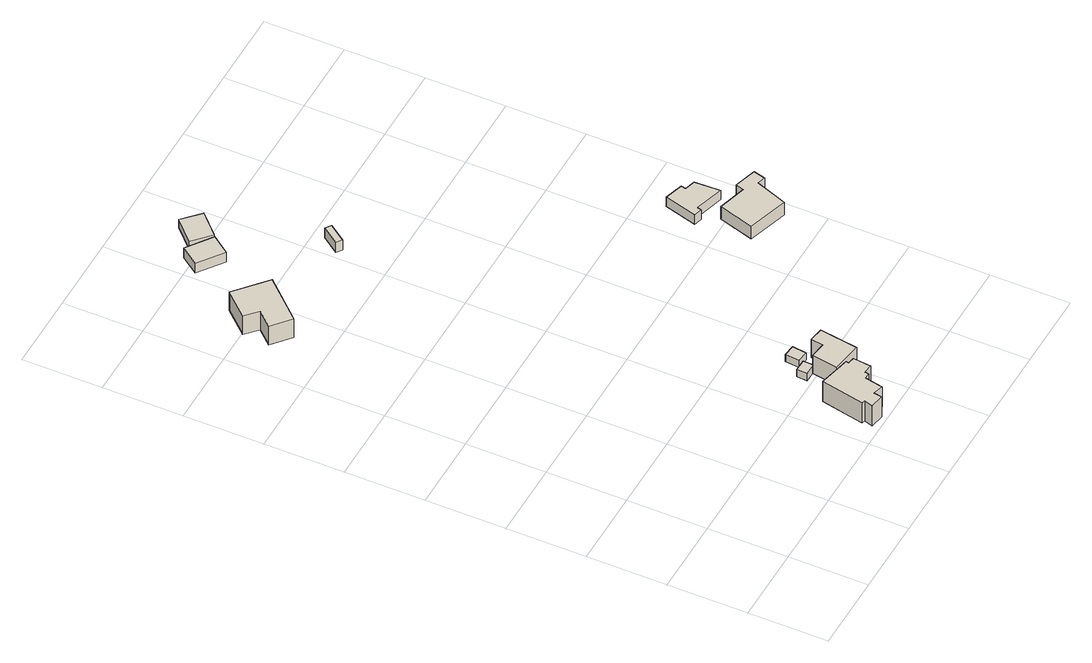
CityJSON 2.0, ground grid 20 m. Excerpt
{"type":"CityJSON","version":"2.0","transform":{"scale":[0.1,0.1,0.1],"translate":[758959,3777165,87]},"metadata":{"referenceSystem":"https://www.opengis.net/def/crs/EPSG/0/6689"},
"CityObjects":{
"building1":{"type":"Building","attributes":{"class":"3001","usage":"411","yearOfConstruction":"0001","measuredHeight":12.2,"storeysAboveGround":2,"storeysBelowGround":0,"LandSlideRiskAttribute.description":"1","LandSlideRiskAttribute.areaType":"2","BuildingDetailAttribute.totalFloorArea":230,"BuildingDetailAttribute.buildingFootprintArea":115,"BuildingDetailAttribute.buildingStructureType":"601","BuildingDetailAttribute.fireproofStructureType":"1011","BuildingDetailAttribute.urbanPlanType":"21","BuildingDetailAttribute.areaClassificationType":"23","BuildingDetailAttribute.districtsAndZonesType":"0","BuildingDetailAttribute.landUseType":"211","BuildingDetailAttribute.specifiedBuildingCoverageRate":-9999,"BuildingDetailAttribute.specifiedFloorAreaRate":-9999,"BuildingDetailAttribute.buildingHeight":8,"BuildingDetailAttribute.surveyYear":2021,"BuildingIDAttribute.prefecture":"35","BuildingIDAttribute.city":"35215"},"address":[{"country":"日本","locality":"山口県周南市大字川曲"}],"geometry":[{"type":"Solid","lod":"1","boundaries":[[[[0,1,2,3,4,5]],[[4,6,7,5]],[[3,8,6,4]],[[2,9,8,3]],[[1,10,9,2]],[[0,11,10,1]],[[5,7,11,0]],[[6,8,9,10,11,7]]]]}]},
"building2":{"type":"Building","attributes":{"class":"3001","usage":"411","yearOfConstruction":"0001","measuredHeight":6.7,"storeysAboveGround":2,"storeysBelowGround":0,"LandSlideRiskAttribute.description":"1","LandSlideRiskAttribute.areaType":"1","BuildingDetailAttribute.totalFloorArea":199,"BuildingDetailAttribute.buildingFootprintArea":99.5,"BuildingDetailAttribute.buildingStructureType":"601","BuildingDetailAttribute.fireproofStructureType":"1011","BuildingDetailAttribute.urbanPlanType":"21","BuildingDetailAttribute.areaClassificationType":"23","BuildingDetailAttribute.districtsAndZonesType":"0","BuildingDetailAttribute.landUseType":"211","BuildingDetailAttribute.specifiedBuildingCoverageRate":-9999,"BuildingDetailAttribute.specifiedFloorAreaRate":-9999,"BuildingDetailAttribute.buildingHeight":8,"BuildingDetailAttribute.surveyYear":2021,"BuildingIDAttribute.prefecture":"35","BuildingIDAttribute.city":"35215"},"address":[{"country":"日本","locality":"山口県周南市大字川曲"}],"geometry":[{"type":"Solid","lod":"1","boundaries":[[[[12,13,14,15,16,17,18,19,20,21,22,23,24,25]],[[24,26,27,25]],[[23,28,26,24]],[[22,29,28,23]],[[21,30,29,22]],[[20,31,30,21]],[[19,32,31,20]],[[18,33,32,19]],[[17,34,33,18]],[[16,35,34,17]],[[15,36,35,16]],[[14,37,36,15]],[[13,38,37,14]],[[12,39,38,13]],[[25,27,39,12]],[[26,28,29,30,31,32,33,34,35,36,37,38,39,27]]]]}]},
"building3":{"type":"Building","attributes":{"class":"3001","usage":"461","yearOfConstruction":"0001","measuredHeight":2.4,"storeysAboveGround":9999,"storeysBelowGround":9999,"LandSlideRiskAttribute.description":"1","LandSlideRiskAttribute.areaType":"1","BuildingDetailAttribute.totalFloorArea":-9999,"BuildingDetailAttribute.buildingFootprintArea":-9999,"BuildingDetailAttribute.buildingStructureType":"611","BuildingDetailAttribute.fireproofStructureType":"1011","BuildingDetailAttribute.landUseType":"231","BuildingDetailAttribute.specifiedBuildingCoverageRate":-9999,"BuildingDetailAttribute.specifiedFloorAreaRate":-9999,"BuildingDetailAttribute.buildingHeight":-9999,"BuildingDetailAttribute.surveyYear":"0001","BuildingIDAttribute.prefecture":"35","BuildingIDAttribute.city":"35215"},"address":[{"country":"日本","locality":"山口県周南市大字川曲"}],"geometry":[{"type":"Solid","lod":"1","boundaries":[[[[40,41,42,43]],[[42,44,45,43]],[[41,46,44,42]],[[40,47,46,41]],[[43,45,47,40]],[[44,46,47,45]]]]}]},
"building4":{"type":"Building","attributes":{"class":"3001","usage":"461","yearOfConstruction":"0001","measuredHeight":6,"storeysAboveGround":9999,"storeysBelowGround":9999,"LandSlideRiskAttribute.description":"1","LandSlideRiskAttribute.areaType":"1","BuildingDetailAttribute.totalFloorArea":-9999,"BuildingDetailAttribute.buildingFootprintArea":-9999,"BuildingDetailAttribute.buildingStructureType":"611","BuildingDetailAttribute.fireproofStructureType":"1011","BuildingDetailAttribute.landUseType":"231","BuildingDetailAttribute.specifiedBuildingCoverageRate":-9999,"BuildingDetailAttribute.specifiedFloorAreaRate":-9999,"BuildingDetailAttribute.buildingHeight":-9999,"BuildingDetailAttribute.surveyYear":"0001","BuildingIDAttribute.prefecture":"35","BuildingIDAttribute.city":"35215"},"address":[{"country":"日本","locality":"山口県周南市大字川曲"}],"geometry":[{"type":"Solid","lod":"1","boundaries":[[[[48,49,50,51,52,53]],[[52,54,55,53]],[[51,56,54,52]],[[50,57,56,51]],[[49,58,57,50]],[[48,59,58,49]],[[53,55,59,48]],[[54,56,57,58,59,55]]]]}]},
"building5":{"type":"Building","attributes":{"class":"3001","usage":"411","yearOfConstruction":"0001","measuredHeight":3,"storeysAboveGround":2,"storeysBelowGround":0,"LandSlideRiskAttribute.description":"1","LandSlideRiskAttribute.areaType":"2","BuildingDetailAttribute.totalFloorArea":88,"BuildingDetailAttribute.buildingFootprintArea":44,"BuildingDetailAttribute.buildingStructureType":"611","BuildingDetailAttribute.fireproofStructureType":"1011","BuildingDetailAttribute.urbanPlanType":"21","BuildingDetailAttribute.areaClassificationType":"23","BuildingDetailAttribute.districtsAndZonesType":"0","BuildingDetailAttribute.landUseType":"211","BuildingDetailAttribute.specifiedBuildingCoverageRate":-9999,"BuildingDetailAttribute.specifiedFloorAreaRate":-9999,"BuildingDetailAttribute.buildingHeight":8,"BuildingDetailAttribute.surveyYear":2021,"BuildingIDAttribute.prefecture":"35","BuildingIDAttribute.city":"35215"},"address":[{"country":"日本","locality":"山口県周南市大字川曲"}],"geometry":[{"type":"Solid","lod":"1","boundaries":[[[[60,61,62,63]],[[62,64,65,63]],[[61,66,64,62]],[[60,67,66,61]],[[63,65,67,60]],[[64,66,67,65]]]]}]},
"building6":{"type":"Building","attributes":{"class":"3001","usage":"411","yearOfConstruction":"0001","measuredHeight":2.4,"storeysAboveGround":2,"storeysBelowGround":0,"LandSlideRiskAttribute.description":"1","LandSlideRiskAttribute.areaType":"1","BuildingDetailAttribute.totalFloorArea":22,"BuildingDetailAttribute.buildingFootprintArea":11,"BuildingDetailAttribute.buildingStructureType":"611","BuildingDetailAttribute.fireproofStructureType":"1011","BuildingDetailAttribute.urbanPlanType":"21","BuildingDetailAttribute.areaClassificationType":"23","BuildingDetailAttribute.districtsAndZonesType":"0","BuildingDetailAttribute.landUseType":"211","BuildingDetailAttribute.specifiedBuildingCoverageRate":-9999,"BuildingDetailAttribute.specifiedFloorAreaRate":-9999,"BuildingDetailAttribute.buildingHeight":8,"BuildingDetailAttribute.surveyYear":2021,"BuildingIDAttribute.prefecture":"35","BuildingIDAttribute.city":"35215"},"address":[{"country":"日本","locality":"山口県周南市大字川曲"}],"geometry":[{"type":"Solid","lod":"1","boundaries":[[[[68,69,70,71]],[[70,72,73,71]],[[69,74,72,70]],[[68,75,74,69]],[[71,73,75,68]],[[72,74,75,73]]]]}]},
"building7":{"type":"Building","attributes":{"class":"3001","usage":"411","yearOfConstruction":1979,"measuredHeight":10.7,"storeysAboveGround":2,"storeysBelowGround":0,"LandSlideRiskAttribute.description":"1","LandSlideRiskAttribute.areaType":"2","BuildingDetailAttribute.totalFloorArea":88,"BuildingDetailAttribute.buildingFootprintArea":44,"BuildingDetailAttribute.buildingStructureType":"611","BuildingDetailAttribute.fireproofStructureType":"1011","BuildingDetailAttribute.urbanPlanType":"21","BuildingDetailAttribute.areaClassificationType":"23","BuildingDetailAttribute.districtsAndZonesType":"0","BuildingDetailAttribute.landUseType":"211","BuildingDetailAttribute.specifiedBuildingCoverageRate":-9999,"BuildingDetailAttribute.specifiedFloorAreaRate":-9999,"BuildingDetailAttribute.buildingHeight":8,"BuildingDetailAttribute.surveyYear":2021,"BuildingIDAttribute.prefecture":"35","BuildingIDAttribute.city":"35215"},"address":[{"country":"日本","locality":"山口県周南市大字川曲"}],"geometry":[{"type":"Solid","lod":"1","boundaries":[[[[76,77,78,79]],[[78,80,81,79]],[[77,82,80,78]],[[76,83,82,77]],[[79,81,83,76]],[[80,82,83,81]]]]}]},
"building8":{"type":"Building","attributes":{"class":"3001","usage":"461","yearOfConstruction":"0001","measuredHeight":3,"storeysAboveGround":9999,"storeysBelowGround":9999,"LandSlideRiskAttribute.description":"2","LandSlideRiskAttribute.areaType":"1","BuildingDetailAttribute.totalFloorArea":-9999,"BuildingDetailAttribute.buildingFootprintArea":-9999,"BuildingDetailAttribute.buildingStructureType":"611","BuildingDetailAttribute.fireproofStructureType":"1011","BuildingDetailAttribute.landUseType":"231","BuildingDetailAttribute.specifiedBuildingCoverageRate":-9999,"BuildingDetailAttribute.specifiedFloorAreaRate":-9999,"BuildingDetailAttribute.buildingHeight":-9999,"BuildingDetailAttribute.surveyYear":"0001","BuildingIDAttribute.prefecture":"35","BuildingIDAttribute.city":"35215"},"address":[{"country":"日本","locality":"山口県周南市大字川曲"}],"geometry":[{"type":"Solid","lod":"1","boundaries":[[[[84,85,86,87]],[[86,88,89,87]],[[85,90,88,86]],[[84,91,90,85]],[[87,89,91,84]],[[88,90,91,89]]]]}]},
"building9":{"type":"Building","attributes":{"class":"3001","usage":"411","yearOfConstruction":1983,"measuredHeight":9.4,"storeysAboveGround":1,"storeysBelowGround":0,"LandSlideRiskAttribute.description":"1","LandSlideRiskAttribute.areaType":"2","BuildingDetailAttribute.totalFloorArea":117.5,"BuildingDetailAttribute.buildingFootprintArea":117.5,"BuildingDetailAttribute.buildingStructureType":"601","BuildingDetailAttribute.fireproofStructureType":"1011","BuildingDetailAttribute.urbanPlanType":"21","BuildingDetailAttribute.areaClassificationType":"23","BuildingDetailAttribute.districtsAndZonesType":"0","BuildingDetailAttribute.landUseType":"211","BuildingDetailAttribute.specifiedBuildingCoverageRate":-9999,"BuildingDetailAttribute.specifiedFloorAreaRate":-9999,"BuildingDetailAttribute.buildingHeight":5.1,"BuildingDetailAttribute.surveyYear":2021,"BuildingIDAttribute.prefecture":"35","BuildingIDAttribute.city":"35215"},"address":[{"country":"日本","locality":"山口県周南市大字川曲"}],"geometry":[{"type":"Solid","lod":"1","boundaries":[[[[92,93,94,95,96,97,98,99]],[[98,100,101,99]],[[97,102,100,98]],[[96,103,102,97]],[[95,104,103,96]],[[94,105,104,95]],[[93,106,105,94]],[[92,107,106,93]],[[99,101,107,92]],[[100,102,103,104,105,106,107,101]]]]}]},
"building10":{"type":"Building","attributes":{"class":"3001","usage":"411","yearOfConstruction":"0001","measuredHeight":4.6,"storeysAboveGround":2,"storeysBelowGround":0,"LandSlideRiskAttribute.description":"1","LandSlideRiskAttribute.areaType":"1","BuildingDetailAttribute.totalFloorArea":120,"BuildingDetailAttribute.buildingFootprintArea":60,"BuildingDetailAttribute.buildingStructureType":"611","BuildingDetailAttribute.fireproofStructureType":"1011","BuildingDetailAttribute.urbanPlanType":"21","BuildingDetailAttribute.areaClassificationType":"23","BuildingDetailAttribute.districtsAndZonesType":"0","BuildingDetailAttribute.landUseType":"211","BuildingDetailAttribute.specifiedBuildingCoverageRate":-9999,"BuildingDetailAttribute.specifiedFloorAreaRate":-9999,"BuildingDetailAttribute.buildingHeight":8,"BuildingDetailAttribute.surveyYear":2021,"BuildingIDAttribute.prefecture":"35","BuildingIDAttribute.city":"35215"},"address":[{"country":"日本","locality":"山口県周南市大字川曲"}],"geometry":[{"type":"Solid","lod":"1","boundaries":[[[[108,109,110,111,112,113,114,115]],[[114,116,117,115]],[[113,118,116,114]],[[112,119,118,113]],[[111,120,119,112]],[[110,121,120,111]],[[109,122,121,110]],[[108,123,122,109]],[[115,117,123,108]],[[116,118,119,120,121,122,123,117]]]]}]}
},
"vertices":[
[47,1249,99],[1,1288,99],[35,1326,99],[5,1354,99],[60,1415,99],[137,1348,99],[60,1415,156],[137,1348,156],[5,1354,156],[35,1326,156],[1,1288,156],[47,1249,156],
[543,121,17],[561,118,17],[556,73,17],[533,75,17],[532,65,17],[517,66,17],[508,20,17],[483,27,17],[479,7,17],[444,13,17],[450,35,17],[442,37,17],[465,146,17],[545,128,17],[465,146,79],[545,128,79],[442,37,79],[450,35,79],[444,13,79],[479,7,79],[483,27,79],[508,20,79],[517,66,79],[532,65,79],[533,75,79],[556,73,79],[561,118,79],[543,121,79],
[551,212,4],[520,212,4],[521,239,4],[552,238,4],[521,239,26],[552,238,26],[520,212,26],[551,212,26],
[593,126,25],[517,137,25],[527,202,25],[566,197,25],[571,228,25],[607,222,25],[571,228,81],[607,222,81],[566,197,81],[527,202,81],[517,137,81],[593,126,81],
[180,1483,114],[118,1529,114],[150,1574,114],[213,1528,114],[150,1574,144],[213,1528,144],[118,1529,144],[180,1483,144],
[567,238,16],[538,241,16],[542,277,16],[571,274,16],[542,277,38],[571,274,38],[538,241,38],[567,238,38],
[227,1536,107],[185,1577,107],[237,1629,107],[279,1588,107],[237,1629,133],[279,1588,133],[185,1577,133],[227,1536,133],
[385,1297,54],[371,1307,54],[402,1350,54],[416,1340,54],[402,1350,84],[416,1340,84],[371,1307,84],[385,1297,84],
[909,583,71],[964,566,71],[956,536,71],[936,542,71],[907,462,71],[806,494,71],[832,582,71],[903,562,71],[832,582,110],[903,562,110],[806,494,110],[907,462,110],[936,542,110],[956,536,110],[964,566,110],[909,583,110],
[868,688,59],[895,680,59],[898,616,59],[826,637,59],[823,626,59],[802,632,59],[825,714,59],[871,700,59],[825,714,88],[871,700,88],[802,632,88],[823,626,88],[826,637,88],[898,616,88],[895,680,88],[868,688,88]
]}
